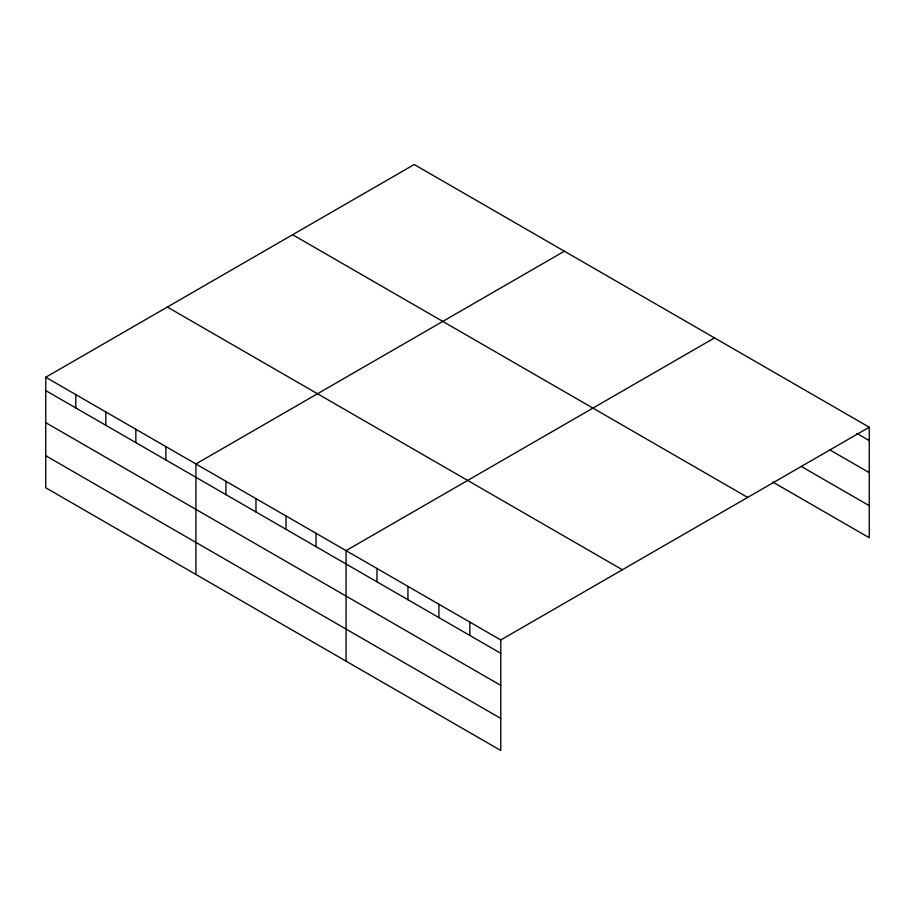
<?xml version="1.0" encoding="UTF-8"?>
<svg xmlns="http://www.w3.org/2000/svg" width="915" height="915" viewBox="0 0 915 915"><rect width="100%" height="100%" fill="white"/><g stroke="black" fill="none" stroke-linecap="round" stroke-linejoin="round"><path stroke-width="1.37" d="M500.768 685.381L500.768 639.962L45.75 377.255L45.75 487.775L500.768 750.483L500.768 685.381L45.75 422.673M45.75 377.255L414.232 164.517L869.25 427.225L869.25 537.745L772.718 482.011M564.383 251.213L195.913 463.951L195.913 574.471M714.546 337.898L346.064 550.636L346.064 661.168M500.768 639.962L869.25 427.225M856.875 433.424L869.25 440.572M829.642 449.768L869.25 472.643M801.174 466.375L869.25 505.675M292.628 234.72L747.658 497.428M167.342 307.051L622.372 569.759M45.75 390.602L500.768 653.31M45.75 455.716L500.768 718.412M469.83 622.097L469.83 635.445M438.891 604.232L438.891 617.579M407.953 586.366L407.953 599.714M377.003 568.501L377.003 581.849M316.03 533.296L316.03 546.655M286.006 515.957L286.006 529.316M255.971 498.629L255.971 511.977M225.936 481.29L225.936 494.638M165.878 446.612L165.878 459.959M135.843 429.272L135.843 442.62M105.808 411.933L105.808 425.281M75.785 394.594L75.785 407.941"/></g></svg>
